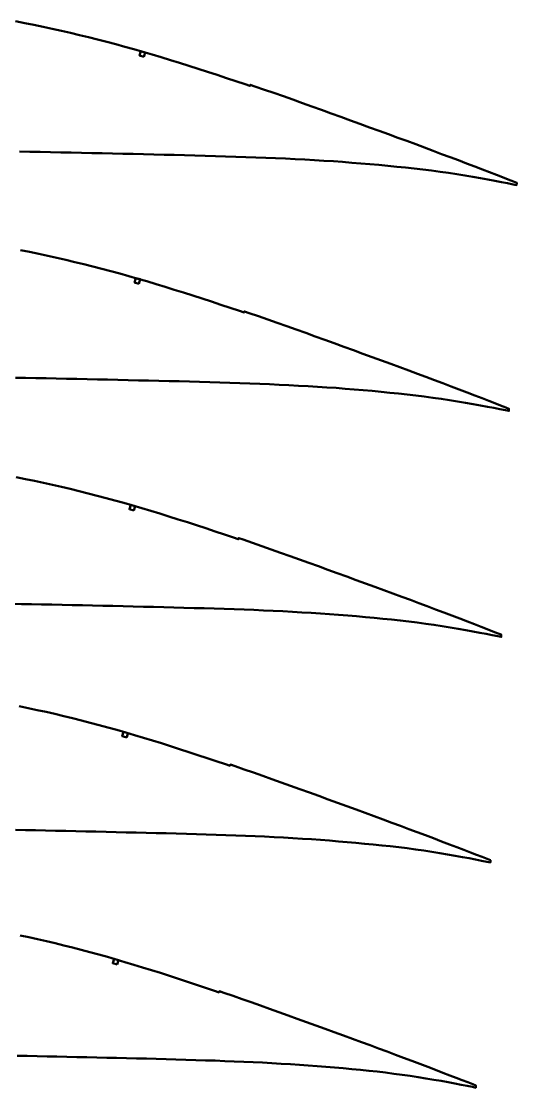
# Model space of a CAD drawing. Header units: metres. Extents: x -32 to 1074, y -15727 to -24.
# Drawn here: x 521 to 958, y -5795 to -4854 of the extents above; entities that cross this region are included whole.
import ezdxf

# ---------------------------------------------------------------- set-up
doc = ezdxf.new("R2010")
doc.units = ezdxf.units.M
doc.layers.add('Layer', color=7, linetype='Continuous', lineweight=50)

msp = doc.modelspace()

# ---------------------------------------------------------------- linework, layer by layer
at = {"layer": 'Layer'}
for points in [[(519.44, -4968.76), (528.52, -4968.92), (537.6, -4969.09), (546.67, -4969.28), (555.77, -4969.48), (564.88, -4969.69), (574, -4969.89), (583.12, -4970.08), (592.24, -4970.28), (601.36, -4970.47), (610.47, -4970.68), (619.58, -4970.89), (628.69, -4971.11), (637.79, -4971.32), (646.88, -4971.53), (655.93, -4971.75), (664.98, -4971.98), (674.02, -4972.23), (683.08, -4972.49), (692.12, -4972.75), (701.11, -4973.01), (710.05, -4973.28), (718.92, -4973.58), (727.75, -4973.9), (736.54, -4974.23), (745.25, -4974.58), (753.86, -4974.96), (762.43, -4975.4), (770.98, -4975.87), (779.49, -4976.36), (787.93, -4976.85), (796.21, -4977.34), (804.33, -4977.9), (812.41, -4978.56), (820.5, -4979.23), (828.5, -4979.87), (836.4, -4980.56), (844.25, -4981.34), (852.08, -4982.13), (859.84, -4982.86), (867.48, -4983.64), (875.08, -4984.56), (882.72, -4985.54), (890.33, -4986.52), (897.74, -4987.51), (904.99, -4988.63), (912.2, -4989.83), (919.27, -4991.04), (926.11, -4992.23), (932.61, -4993.41), (938.77, -4994.58), (944.54, -4995.67), (949.9, -4996.71), (954.84, -4997.7), (957.89, -4998.34), (957.92, -4996.32), (955.05, -4995.16), (950.44, -4993.37), (945.45, -4991.39), (939.99, -4989.27), (934.05, -4987), (927.65, -4984.56), (920.88, -4981.97), (913.79, -4979.26), (906.5, -4976.48), (899.14, -4973.71), (891.72, -4970.96), (884.19, -4968.12), (876.58, -4965.23), (868.84, -4962.35), (860.97, -4959.44), (852.97, -4956.51), (844.81, -4953.52), (836.53, -4950.49), (828.15, -4947.43), (819.71, -4944.35), (811.24, -4941.26), (802.77, -4938.17), (794.3, -4935.1), (785.83, -4932.04), (777.37, -4929), (768.93, -4925.98), (760.51, -4922.97), (752.13, -4920.01), (743.77, -4917.08), (735.42, -4914.17), (727.08, -4911.29), (722.96, -4909.88), (722.62, -4910.87), (718.43, -4909.44), (710.14, -4906.64), (701.86, -4903.87), (693.59, -4901.14), (685.31, -4898.43), (677.04, -4895.76), (668.79, -4893.12), (660.59, -4890.53), (652.45, -4887.99), (644.36, -4885.52), (636.31, -4883.1), (628.28, -4880.75), (620.27, -4878.46), (612.26, -4876.23), (604.27, -4874.05), (596.28, -4871.94), (588.31, -4869.88), (580.32, -4867.88), (572.32, -4865.94), (564.3, -4864.06), (556.27, -4862.22), (548.22, -4860.44), (540.16, -4858.72), (532.09, -4857.04), (524, -4855.43), (515.89, -4853.86)], [(519.44, -4968.76), (528.52, -4968.92), (537.6, -4969.09), (546.67, -4969.28), (555.77, -4969.48), (564.88, -4969.69), (574, -4969.89), (583.12, -4970.08), (592.24, -4970.28), (601.36, -4970.47), (610.47, -4970.68), (619.58, -4970.89), (628.69, -4971.11), (637.79, -4971.32), (646.88, -4971.53), (655.93, -4971.75), (664.98, -4971.98), (674.02, -4972.23), (683.08, -4972.49), (692.12, -4972.75), (701.11, -4973.01), (710.05, -4973.28), (718.92, -4973.58), (727.75, -4973.9), (736.54, -4974.23), (745.25, -4974.58), (753.86, -4974.96), (762.43, -4975.4), (770.98, -4975.87), (779.49, -4976.36), (787.93, -4976.85), (796.21, -4977.34), (804.33, -4977.9), (812.41, -4978.56), (820.5, -4979.23), (828.5, -4979.87), (836.4, -4980.56), (844.25, -4981.34), (852.08, -4982.13), (859.84, -4982.86), (867.48, -4983.64), (875.08, -4984.56), (882.72, -4985.54), (890.33, -4986.52), (897.74, -4987.51), (904.99, -4988.63), (912.2, -4989.83), (919.27, -4991.04), (926.11, -4992.23), (932.61, -4993.41), (938.77, -4994.58), (944.54, -4995.67), (949.9, -4996.71), (954.84, -4997.7), (957.89, -4998.34), (957.92, -4996.32), (955.05, -4995.16), (950.44, -4993.37), (945.45, -4991.39), (939.99, -4989.27), (934.05, -4987), (927.65, -4984.56), (920.88, -4981.97), (913.79, -4979.26), (906.5, -4976.48), (899.14, -4973.71), (891.72, -4970.96), (884.19, -4968.12), (876.58, -4965.23), (868.84, -4962.35), (860.97, -4959.44), (852.97, -4956.51), (844.81, -4953.52), (836.53, -4950.49), (828.15, -4947.43), (819.71, -4944.35), (811.24, -4941.26), (802.77, -4938.17), (794.3, -4935.1), (785.83, -4932.04), (777.37, -4929), (768.93, -4925.98), (760.51, -4922.97), (752.13, -4920.01), (743.77, -4917.08), (735.42, -4914.17), (727.08, -4911.29), (722.96, -4909.88), (722.62, -4910.87), (718.43, -4909.44), (710.14, -4906.64), (701.86, -4903.87), (693.59, -4901.14), (685.31, -4898.43), (677.04, -4895.76), (668.79, -4893.12), (660.59, -4890.53), (652.45, -4887.99), (644.36, -4885.52), (636.31, -4883.1), (628.28, -4880.75), (620.27, -4878.46), (612.26, -4876.23), (604.27, -4874.05), (596.28, -4871.94), (588.31, -4869.88), (580.32, -4867.88), (572.32, -4865.94), (564.3, -4864.06), (556.27, -4862.22), (548.22, -4860.44), (540.16, -4858.72), (532.09, -4857.04), (524, -4855.43), (515.89, -4853.86)], [(629.14, -4885.18), (625.3, -4884.05), (626.43, -4880.21), (630.27, -4881.34), (629.14, -4885.18)], [(515.76, -5168.27), (524.77, -5168.43), (533.78, -5168.6), (542.79, -5168.79), (551.82, -5168.99), (560.87, -5169.19), (569.92, -5169.39), (578.98, -5169.58), (588.04, -5169.77), (597.09, -5169.97), (606.14, -5170.18), (615.18, -5170.39), (624.23, -5170.6), (633.26, -5170.81), (642.28, -5171.02), (651.28, -5171.24), (660.26, -5171.47), (669.24, -5171.72), (678.23, -5171.97), (687.2, -5172.23), (696.14, -5172.49), (705.01, -5172.76), (713.81, -5173.05), (722.58, -5173.37), (731.31, -5173.7), (739.96, -5174.04), (748.51, -5174.43), (757.02, -5174.86), (765.51, -5175.33), (773.96, -5175.82), (782.34, -5176.3), (790.56, -5176.78), (798.62, -5177.35), (806.64, -5178), (814.67, -5178.66), (822.62, -5179.3), (830.46, -5179.99), (838.25, -5180.76), (846.03, -5181.54), (853.73, -5182.27), (861.32, -5183.05), (868.86, -5183.95), (876.46, -5184.93), (884.01, -5185.9), (891.37, -5186.88), (898.57, -5188), (905.72, -5189.18), (912.75, -5190.39), (919.53, -5191.57), (925.99, -5192.74), (932.1, -5193.9), (937.83, -5194.98), (943.16, -5196.02), (948.06, -5197), (951.09, -5197.64), (951.11, -5195.64), (948.27, -5194.48), (943.69, -5192.71), (938.73, -5190.75), (933.32, -5188.64), (927.41, -5186.39), (921.06, -5183.96), (914.34, -5181.39), (907.3, -5178.7), (900.06, -5175.94), (892.76, -5173.19), (885.38, -5170.46), (877.91, -5167.64), (870.36, -5164.77), (862.67, -5161.91), (854.86, -5159.02), (846.91, -5156.12), (838.81, -5153.15), (830.59, -5150.13), (822.26, -5147.09), (813.88, -5144.03), (805.48, -5140.97), (797.07, -5137.9), (788.66, -5134.85), (780.25, -5131.82), (771.85, -5128.8), (763.47, -5125.79), (755.11, -5122.81), (746.79, -5119.87), (738.49, -5116.96), (730.2, -5114.07), (721.92, -5111.21), (717.82, -5109.81), (717.48, -5110.81), (713.33, -5109.39), (705.1, -5106.6), (696.87, -5103.85), (688.66, -5101.14), (680.44, -5098.46), (672.23, -5095.8), (664.03, -5093.18), (655.89, -5090.61), (647.81, -5088.09), (639.78, -5085.63), (631.79, -5083.23), (623.82, -5080.9), (615.86, -5078.63), (607.91, -5076.41), (599.97, -5074.25), (592.05, -5072.15), (584.13, -5070.11), (576.2, -5068.12), (568.25, -5066.2), (560.29, -5064.32), (552.32, -5062.5), (544.33, -5060.74), (536.32, -5059.02), (528.31, -5057.36), (520.28, -5055.75)], [(515.76, -5168.27), (524.77, -5168.43), (533.78, -5168.6), (542.79, -5168.79), (551.82, -5168.99), (560.87, -5169.19), (569.92, -5169.39), (578.98, -5169.58), (588.04, -5169.77), (597.09, -5169.97), (606.14, -5170.18), (615.18, -5170.39), (624.23, -5170.6), (633.26, -5170.81), (642.28, -5171.02), (651.28, -5171.24), (660.26, -5171.47), (669.24, -5171.72), (678.23, -5171.97), (687.2, -5172.23), (696.14, -5172.49), (705.01, -5172.76), (713.81, -5173.05), (722.58, -5173.37), (731.31, -5173.7), (739.96, -5174.04), (748.51, -5174.43), (757.02, -5174.86), (765.51, -5175.33), (773.96, -5175.82), (782.34, -5176.3), (790.56, -5176.78), (798.62, -5177.35), (806.64, -5178), (814.67, -5178.66), (822.62, -5179.3), (830.46, -5179.99), (838.25, -5180.76), (846.03, -5181.54), (853.73, -5182.27), (861.32, -5183.05), (868.86, -5183.95), (876.46, -5184.93), (884.01, -5185.9), (891.37, -5186.88), (898.57, -5188), (905.72, -5189.18), (912.75, -5190.39), (919.53, -5191.57), (925.99, -5192.74), (932.1, -5193.9), (937.83, -5194.98), (943.16, -5196.02), (948.06, -5197), (951.09, -5197.64), (951.11, -5195.64), (948.27, -5194.48), (943.69, -5192.71), (938.73, -5190.75), (933.32, -5188.64), (927.41, -5186.39), (921.06, -5183.96), (914.34, -5181.39), (907.3, -5178.7), (900.06, -5175.94), (892.76, -5173.19), (885.38, -5170.46), (877.91, -5167.64), (870.36, -5164.77), (862.67, -5161.91), (854.86, -5159.02), (846.91, -5156.12), (838.81, -5153.15), (830.59, -5150.13), (822.26, -5147.09), (813.88, -5144.03), (805.48, -5140.97), (797.07, -5137.9), (788.66, -5134.85), (780.25, -5131.82), (771.85, -5128.8), (763.47, -5125.79), (755.11, -5122.81), (746.79, -5119.87), (738.49, -5116.96), (730.2, -5114.07), (721.92, -5111.21), (717.82, -5109.81), (717.48, -5110.81), (713.33, -5109.39), (705.1, -5106.6), (696.87, -5103.85), (688.66, -5101.14), (680.44, -5098.46), (672.23, -5095.8), (664.03, -5093.18), (655.89, -5090.61), (647.81, -5088.09), (639.78, -5085.63), (631.79, -5083.23), (623.82, -5080.9), (615.86, -5078.63), (607.91, -5076.41), (599.97, -5074.25), (592.05, -5072.15), (584.13, -5070.11), (576.2, -5068.12), (568.25, -5066.2), (560.29, -5064.32), (552.32, -5062.5), (544.33, -5060.74), (536.32, -5059.02), (528.31, -5057.36), (520.28, -5055.75)], [(624.68, -5085.32), (620.84, -5084.2), (621.96, -5080.36), (625.8, -5081.48), (624.68, -5085.32)], [(512.07, -5367.78), (521.02, -5367.94), (529.96, -5368.11), (538.91, -5368.29), (547.88, -5368.49), (556.86, -5368.69), (565.85, -5368.89), (574.84, -5369.08), (583.83, -5369.27), (592.82, -5369.47), (601.8, -5369.67), (610.78, -5369.88), (619.77, -5370.09), (628.74, -5370.3), (637.69, -5370.51), (646.62, -5370.72), (655.53, -5370.95), (664.45, -5371.2), (673.38, -5371.46), (682.29, -5371.71), (691.16, -5371.97), (699.97, -5372.24), (708.71, -5372.53), (717.42, -5372.84), (726.08, -5373.17), (734.67, -5373.51), (743.16, -5373.89), (751.6, -5374.32), (760.03, -5374.79), (768.43, -5375.27), (776.75, -5375.75), (784.91, -5376.23), (792.91, -5376.79), (800.88, -5377.44), (808.85, -5378.09), (816.74, -5378.72), (824.52, -5379.41), (832.26, -5380.18), (839.98, -5380.95), (847.63, -5381.68), (855.16, -5382.45), (862.65, -5383.35), (870.19, -5384.32), (877.69, -5385.28), (884.99, -5386.26), (892.14, -5387.36), (899.25, -5388.54), (906.22, -5389.74), (912.96, -5390.91), (919.37, -5392.08), (925.44, -5393.23), (931.13, -5394.3), (936.41, -5395.33), (941.28, -5396.31), (944.29, -5396.94), (944.31, -5394.96), (941.49, -5393.81), (936.94, -5392.05), (932.02, -5390.1), (926.64, -5388.01), (920.78, -5385.77), (914.47, -5383.37), (907.8, -5380.81), (900.81, -5378.14), (893.63, -5375.4), (886.37, -5372.66), (879.05, -5369.96), (871.64, -5367.16), (864.13, -5364.31), (856.5, -5361.47), (848.74, -5358.6), (840.85, -5355.72), (832.81, -5352.77), (824.64, -5349.78), (816.38, -5346.76), (808.06, -5343.72), (799.72, -5340.68), (791.37, -5337.63), (783.02, -5334.61), (774.67, -5331.59), (766.33, -5328.6), (758.01, -5325.61), (749.71, -5322.65), (741.45, -5319.73), (733.21, -5316.84), (724.97, -5313.97), (716.76, -5311.14), (712.69, -5309.75), (712.35, -5310.74), (708.23, -5309.33), (700.05, -5306.56), (691.89, -5303.83), (683.73, -5301.14), (675.57, -5298.48), (667.42, -5295.84), (659.28, -5293.24), (651.2, -5290.68), (643.18, -5288.18), (635.2, -5285.74), (627.27, -5283.37), (619.35, -5281.05), (611.45, -5278.79), (603.56, -5276.59), (595.68, -5274.44), (587.81, -5272.36), (579.95, -5270.33), (572.07, -5268.36), (564.19, -5266.45), (556.29, -5264.59), (548.37, -5262.78), (540.43, -5261.03), (532.49, -5259.32), (524.53, -5257.67), (516.56, -5256.08)], [(512.07, -5367.78), (521.02, -5367.94), (529.96, -5368.11), (538.91, -5368.29), (547.88, -5368.49), (556.86, -5368.69), (565.85, -5368.89), (574.84, -5369.08), (583.83, -5369.27), (592.82, -5369.47), (601.8, -5369.67), (610.78, -5369.88), (619.77, -5370.09), (628.74, -5370.3), (637.69, -5370.51), (646.62, -5370.72), (655.53, -5370.95), (664.45, -5371.2), (673.38, -5371.46), (682.29, -5371.71), (691.16, -5371.97), (699.97, -5372.24), (708.71, -5372.53), (717.42, -5372.84), (726.08, -5373.17), (734.67, -5373.51), (743.16, -5373.89), (751.6, -5374.32), (760.03, -5374.79), (768.43, -5375.27), (776.75, -5375.75), (784.91, -5376.23), (792.91, -5376.79), (800.88, -5377.44), (808.85, -5378.09), (816.74, -5378.72), (824.52, -5379.41), (832.26, -5380.18), (839.98, -5380.95), (847.63, -5381.68), (855.16, -5382.45), (862.65, -5383.35), (870.19, -5384.32), (877.69, -5385.28), (884.99, -5386.26), (892.14, -5387.36), (899.25, -5388.54), (906.22, -5389.74), (912.96, -5390.91), (919.37, -5392.08), (925.44, -5393.23), (931.13, -5394.3), (936.41, -5395.33), (941.28, -5396.31), (944.29, -5396.94), (944.31, -5394.96), (941.49, -5393.81), (936.94, -5392.05), (932.02, -5390.1), (926.64, -5388.01), (920.78, -5385.77), (914.47, -5383.37), (907.8, -5380.81), (900.81, -5378.14), (893.63, -5375.4), (886.37, -5372.66), (879.05, -5369.96), (871.64, -5367.16), (864.13, -5364.31), (856.5, -5361.47), (848.74, -5358.6), (840.85, -5355.72), (832.81, -5352.77), (824.64, -5349.78), (816.38, -5346.76), (808.06, -5343.72), (799.72, -5340.68), (791.37, -5337.63), (783.02, -5334.61), (774.67, -5331.59), (766.33, -5328.6), (758.01, -5325.61), (749.71, -5322.65), (741.45, -5319.73), (733.21, -5316.84), (724.97, -5313.97), (716.76, -5311.14), (712.69, -5309.75), (712.35, -5310.74), (708.23, -5309.33), (700.05, -5306.56), (691.89, -5303.83), (683.73, -5301.14), (675.57, -5298.48), (667.42, -5295.84), (659.28, -5293.24), (651.2, -5290.68), (643.18, -5288.18), (635.2, -5285.74), (627.27, -5283.37), (619.35, -5281.05), (611.45, -5278.79), (603.56, -5276.59), (595.68, -5274.44), (587.81, -5272.36), (579.95, -5270.33), (572.07, -5268.36), (564.19, -5266.45), (556.29, -5264.59), (548.37, -5262.78), (540.43, -5261.03), (532.49, -5259.32), (524.53, -5257.67), (516.56, -5256.08)], [(620.21, -5285.47), (616.38, -5284.35), (617.5, -5280.51), (621.34, -5281.63), (620.21, -5285.47)], [(515.72, -5567.24), (524.57, -5567.41), (533.43, -5567.59), (542.3, -5567.79), (551.2, -5567.99), (560.1, -5568.18), (569, -5568.37), (577.9, -5568.56), (586.79, -5568.76), (595.68, -5568.96), (604.57, -5569.17), (613.46, -5569.38), (622.34, -5569.58), (631.2, -5569.78), (640.04, -5570), (648.87, -5570.23), (657.69, -5570.47), (666.53, -5570.72), (675.35, -5570.98), (684.13, -5571.23), (692.85, -5571.5), (701.5, -5571.78), (710.12, -5572.1), (718.7, -5572.42), (727.2, -5572.76), (735.6, -5573.14), (743.96, -5573.56), (752.3, -5574.02), (760.61, -5574.5), (768.85, -5574.97), (776.93, -5575.45), (784.84, -5576.01), (792.73, -5576.65), (800.62, -5577.3), (808.43, -5577.92), (816.13, -5578.6), (823.8, -5579.36), (831.44, -5580.13), (839.01, -5580.84), (846.46, -5581.61), (853.88, -5582.5), (861.34, -5583.46), (868.76, -5584.41), (875.99, -5585.38), (883.07, -5586.47), (890.1, -5587.64), (897, -5588.82), (903.68, -5589.98), (910.02, -5591.14), (916.03, -5592.27), (921.66, -5593.34), (926.89, -5594.36), (931.71, -5595.32), (934.69, -5595.95), (934.71, -5594), (931.91, -5592.86), (927.41, -5591.11), (922.54, -5589.19), (917.22, -5587.12), (911.41, -5584.9), (905.17, -5582.52), (898.56, -5579.99), (891.65, -5577.35), (884.54, -5574.64), (877.35, -5571.93), (870.11, -5569.25), (862.77, -5566.48), (855.34, -5563.66), (847.79, -5560.85), (840.11, -5558.01), (832.3, -5555.16), (824.34, -5552.24), (816.26, -5549.28), (808.08, -5546.29), (799.84, -5543.28), (791.58, -5540.27), (783.32, -5537.26), (775.05, -5534.26), (766.79, -5531.28), (758.54, -5528.31), (750.3, -5525.36), (742.09, -5522.43), (733.91, -5519.53), (725.75, -5516.67), (717.6, -5513.84), (709.47, -5511.03), (705.44, -5509.65), (705.1, -5510.65), (701.02, -5509.25), (692.93, -5506.51), (684.85, -5503.81), (676.77, -5501.14), (668.7, -5498.51), (660.62, -5495.9), (652.57, -5493.32), (644.57, -5490.79), (636.63, -5488.32), (628.74, -5485.9), (620.88, -5483.55), (613.05, -5481.26), (605.23, -5479.02), (597.42, -5476.84), (589.62, -5474.72), (581.83, -5472.65), (574.04, -5470.65), (566.25, -5468.7), (558.45, -5466.8), (550.62, -5464.96), (542.79, -5463.18), (534.93, -5461.44), (527.07, -5459.75), (519.19, -5458.12)], [(515.72, -5567.24), (524.57, -5567.41), (533.43, -5567.59), (542.3, -5567.79), (551.2, -5567.99), (560.1, -5568.18), (569, -5568.37), (577.9, -5568.56), (586.79, -5568.76), (595.68, -5568.96), (604.57, -5569.17), (613.46, -5569.38), (622.34, -5569.58), (631.2, -5569.78), (640.04, -5570), (648.87, -5570.23), (657.69, -5570.47), (666.53, -5570.72), (675.35, -5570.98), (684.13, -5571.23), (692.85, -5571.5), (701.5, -5571.78), (710.12, -5572.1), (718.7, -5572.42), (727.2, -5572.76), (735.6, -5573.14), (743.96, -5573.56), (752.3, -5574.02), (760.61, -5574.5), (768.85, -5574.97), (776.93, -5575.45), (784.84, -5576.01), (792.73, -5576.65), (800.62, -5577.3), (808.43, -5577.92), (816.13, -5578.6), (823.8, -5579.36), (831.44, -5580.13), (839.01, -5580.84), (846.46, -5581.61), (853.88, -5582.5), (861.34, -5583.46), (868.76, -5584.41), (875.99, -5585.38), (883.07, -5586.47), (890.1, -5587.64), (897, -5588.82), (903.68, -5589.98), (910.02, -5591.14), (916.03, -5592.27), (921.66, -5593.34), (926.89, -5594.36), (931.71, -5595.32), (934.69, -5595.95), (934.71, -5594), (931.91, -5592.86), (927.41, -5591.11), (922.54, -5589.19), (917.22, -5587.12), (911.41, -5584.9), (905.17, -5582.52), (898.56, -5579.99), (891.65, -5577.35), (884.54, -5574.64), (877.35, -5571.93), (870.11, -5569.25), (862.77, -5566.48), (855.34, -5563.66), (847.79, -5560.85), (840.11, -5558.01), (832.3, -5555.16), (824.34, -5552.24), (816.26, -5549.28), (808.08, -5546.29), (799.84, -5543.28), (791.58, -5540.27), (783.32, -5537.26), (775.05, -5534.26), (766.79, -5531.28), (758.54, -5528.31), (750.3, -5525.36), (742.09, -5522.43), (733.91, -5519.53), (725.75, -5516.67), (717.6, -5513.84), (709.47, -5511.03), (705.44, -5509.65), (705.1, -5510.65), (701.02, -5509.25), (692.93, -5506.51), (684.85, -5503.81), (676.77, -5501.14), (668.7, -5498.51), (660.62, -5495.9), (652.57, -5493.32), (644.57, -5490.79), (636.63, -5488.32), (628.74, -5485.9), (620.88, -5483.55), (613.05, -5481.26), (605.23, -5479.02), (597.42, -5476.84), (589.62, -5474.72), (581.83, -5472.65), (574.04, -5470.65), (566.25, -5468.7), (558.45, -5466.8), (550.62, -5464.96), (542.79, -5463.18), (534.93, -5461.44), (527.07, -5459.75), (519.19, -5458.12)], [(613.91, -5485.68), (610.07, -5484.55), (611.2, -5480.71), (615.03, -5481.84), (613.91, -5485.68)], [(517.39, -5766.48), (526.12, -5766.66), (534.88, -5766.85), (543.65, -5767.05), (552.42, -5767.24), (561.2, -5767.43), (569.98, -5767.62), (578.75, -5767.81), (587.52, -5768.01), (596.29, -5768.21), (605.06, -5768.42), (613.82, -5768.62), (622.56, -5768.82), (631.28, -5769.03), (639.98, -5769.26), (648.68, -5769.5), (657.4, -5769.75), (666.1, -5770), (674.76, -5770.25), (683.36, -5770.51), (691.89, -5770.79), (700.39, -5771.1), (708.86, -5771.42), (717.23, -5771.76), (725.53, -5772.13), (733.77, -5772.54), (742, -5773), (750.19, -5773.48), (758.32, -5773.94), (766.28, -5774.41), (774.09, -5774.96), (781.87, -5775.59), (789.65, -5776.23), (797.36, -5776.85), (804.96, -5777.52), (812.51, -5778.27), (820.05, -5779.02), (827.52, -5779.73), (834.87, -5780.48), (842.18, -5781.36), (849.54, -5782.31), (856.86, -5783.25), (863.99, -5784.2), (870.97, -5785.28), (877.91, -5786.43), (884.72, -5787.6), (891.3, -5788.74), (897.56, -5789.88), (903.48, -5791), (909.03, -5792.05), (914.19, -5793.06), (918.95, -5794.01), (921.88, -5794.63), (921.9, -5792.72), (919.14, -5791.59), (914.7, -5789.87), (909.9, -5787.97), (904.65, -5785.93), (898.93, -5783.75), (892.77, -5781.4), (886.25, -5778.9), (879.43, -5776.3), (872.42, -5773.62), (865.33, -5770.95), (858.19, -5768.31), (850.95, -5765.57), (843.62, -5762.79), (836.17, -5760.02), (828.6, -5757.22), (820.9, -5754.41), (813.05, -5751.53), (805.07, -5748.61), (797.01, -5745.66), (788.89, -5742.69), (780.74, -5739.72), (772.58, -5736.75), (764.43, -5733.8), (756.29, -5730.85), (748.14, -5727.93), (740.02, -5725.02), (731.92, -5722.13), (723.85, -5719.27), (715.81, -5716.45), (707.77, -5713.65), (699.75, -5710.88), (695.78, -5709.53), (695.44, -5710.52), (691.41, -5709.14), (683.43, -5706.44), (675.46, -5703.78), (667.5, -5701.15), (659.53, -5698.55), (651.57, -5695.98), (643.63, -5693.44), (635.74, -5690.94), (627.91, -5688.5), (620.12, -5686.11), (612.37, -5683.79), (604.65, -5681.53), (596.93, -5679.33), (589.23, -5677.18), (581.54, -5675.08), (573.85, -5673.05), (566.18, -5671.07), (558.49, -5669.15), (550.79, -5667.28), (543.08, -5665.46), (535.35, -5663.7), (527.6, -5661.99), (519.84, -5660.32)], [(517.39, -5766.48), (526.12, -5766.66), (534.88, -5766.85), (543.65, -5767.05), (552.42, -5767.24), (561.2, -5767.43), (569.98, -5767.62), (578.75, -5767.81), (587.52, -5768.01), (596.29, -5768.21), (605.06, -5768.42), (613.82, -5768.62), (622.56, -5768.82), (631.28, -5769.03), (639.98, -5769.26), (648.68, -5769.5), (657.4, -5769.75), (666.1, -5770), (674.76, -5770.25), (683.36, -5770.51), (691.89, -5770.79), (700.39, -5771.1), (708.86, -5771.42), (717.23, -5771.76), (725.53, -5772.13), (733.77, -5772.54), (742, -5773), (750.19, -5773.48), (758.32, -5773.94), (766.28, -5774.41), (774.09, -5774.96), (781.87, -5775.59), (789.65, -5776.23), (797.36, -5776.85), (804.96, -5777.52), (812.51, -5778.27), (820.05, -5779.02), (827.52, -5779.73), (834.87, -5780.48), (842.18, -5781.36), (849.54, -5782.31), (856.86, -5783.25), (863.99, -5784.2), (870.97, -5785.28), (877.91, -5786.43), (884.72, -5787.6), (891.3, -5788.74), (897.56, -5789.88), (903.48, -5791), (909.03, -5792.05), (914.19, -5793.06), (918.95, -5794.01), (921.88, -5794.63), (921.9, -5792.72), (919.14, -5791.59), (914.7, -5789.87), (909.9, -5787.97), (904.65, -5785.93), (898.93, -5783.75), (892.77, -5781.4), (886.25, -5778.9), (879.43, -5776.3), (872.42, -5773.62), (865.33, -5770.95), (858.19, -5768.31), (850.95, -5765.57), (843.62, -5762.79), (836.17, -5760.02), (828.6, -5757.22), (820.9, -5754.41), (813.05, -5751.53), (805.07, -5748.61), (797.01, -5745.66), (788.89, -5742.69), (780.74, -5739.72), (772.58, -5736.75), (764.43, -5733.8), (756.29, -5730.85), (748.14, -5727.93), (740.02, -5725.02), (731.92, -5722.13), (723.85, -5719.27), (715.81, -5716.45), (707.77, -5713.65), (699.75, -5710.88), (695.78, -5709.53), (695.44, -5710.52), (691.41, -5709.14), (683.43, -5706.44), (675.46, -5703.78), (667.5, -5701.15), (659.53, -5698.55), (651.57, -5695.98), (643.63, -5693.44), (635.74, -5690.94), (627.91, -5688.5), (620.12, -5686.11), (612.37, -5683.79), (604.65, -5681.53), (596.93, -5679.33), (589.23, -5677.18), (581.54, -5675.08), (573.85, -5673.05), (566.18, -5671.07), (558.49, -5669.15), (550.79, -5667.28), (543.08, -5665.46), (535.35, -5663.7), (527.6, -5661.99), (519.84, -5660.32)], [(605.51, -5685.95), (601.67, -5684.83), (602.79, -5680.99), (606.63, -5682.11), (605.51, -5685.95)]]:
    msp.add_lwpolyline(points, dxfattribs=at)

doc.saveas('drawing.dxf')
